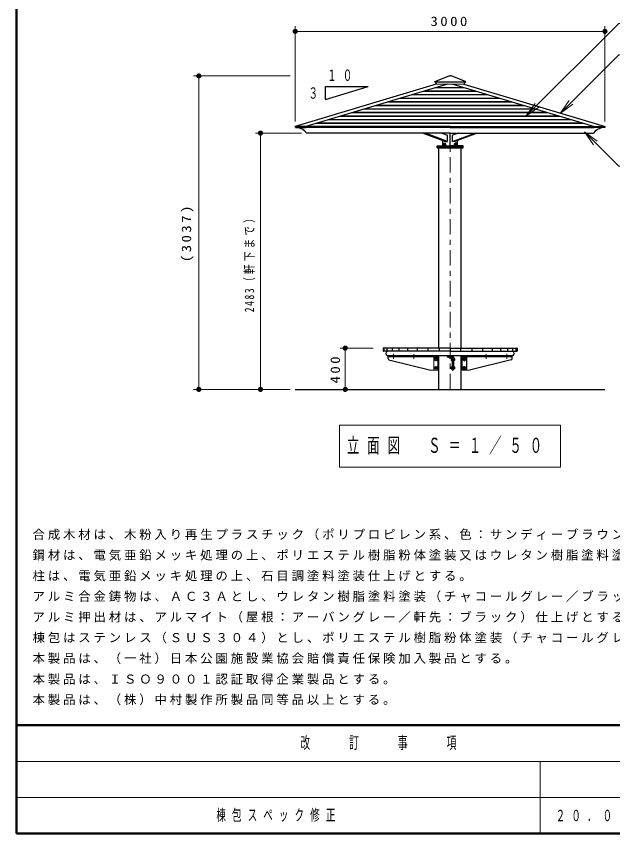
# Model space of a CAD drawing. Units: millimetres on the paper, with parts at other scales. Extents: x -385 to 0, y 0 to 267.
# Drawn here: x -385 to -269.5, y 0 to 158.3 of the extents above; entities that cross this region are included whole.
import ezdxf
from ezdxf.enums import TextEntityAlignment as Align

# ---------------------------------------------------------------- set-up
doc = ezdxf.new("R2010")
doc.units = ezdxf.units.MM
doc.linetypes.add('USER1', pattern=[4.5, 2.5, -2])
doc.linetypes.add('USER2', pattern=[6, 3, -1, 1, -1])
doc.layers.add('LY_1', color=190, linetype='Continuous', lineweight=25)
doc.layers.add('LY_2', color=7, linetype='Continuous', lineweight=13)
doc.styles.add('ＭＳ ゴシック', font='')
doc.styles.get('ＭＳ ゴシック').set_extended_font_data('MS Gothic')

# ---------------------------------------------------------------- blocks, each defined once
blk = doc.blocks.new('filled_dot')
at = {"color": 0, "linetype": 'Continuous', "lineweight": -2, "const_width": 1.25}
blk.add_lwpolyline([(-0.625, 0, 1), (0.625, 0, 1)], format="xyb", close=True, dxfattribs=at)

msp = doc.modelspace()

# ---------------------------------------------------------------- linework, layer by layer
at = {"layer": 'LY_1', "color": 7, "lineweight": 13}
for p, q in [((-330.961, 137.998), (-330.961, 156.442)), ((-330.961, 155.442), (-270.961, 155.442)), ((-270.961, 149.716), (-270.961, 156.442)), ((-270.961, 137.998), (-270.961, 156.442)), ((-331.961, 146.808), (-350.652, 146.808)), ((-349.652, 86.075), (-349.652, 146.808)), ((-286.278, 138.992), (-284.511, 141.467)), ((-286.278, 138.992), (-284.157, 141.114)), ((-279.637, 139.552), (-277.87, 142.027)), ((-279.637, 139.552), (-277.516, 141.673)), ((-277.162, 141.32), (-279.637, 139.552)), ((-283.803, 140.76), (-286.278, 138.992)), ((-329.727, 135.732), (-338.696, 135.732)), ((-337.696, 86.075), (-337.696, 135.732)), ((-274.935, 135.961), (-272.813, 133.84)), ((-274.935, 135.961), (-272.46, 134.193)), ((-273.167, 133.486), (-274.935, 135.961)), ((-315.861, 94.075), (-322.274, 94.075)), ((-321.274, 86.075), (-321.274, 94.075)), ((-303.324, 92.501), (-312.961, 92.501)), ((-303.324, 92.381), (-312.961, 92.381)), ((-298.598, 92.501), (-288.961, 92.501)), ((-298.598, 92.381), (-288.961, 92.381)), ((-303.324, 89.801), (-304.72, 89.801)), ((-298.598, 89.801), (-297.201, 89.801)), ((-331.965, 86.075), (-350.652, 86.075)), ((-331.965, 86.075), (-338.696, 86.075)), ((-322.361, 79.131), (-322.361, 70.997)), ((-279.561, 79.131), (-322.361, 79.131)), ((-279.561, 70.997), (-279.561, 79.131)), ((-322.361, 70.997), (-279.561, 70.997))]:
    msp.add_line(p, q, dxfattribs=at)
at = {"layer": 'LY_1', "color": 2, "lineweight": 13}
for p, q in [((-303.951, 145.693), (-300.961, 145.693)), ((-297.97, 145.693), (-300.961, 145.693)), ((-303.905, 145.588), (-300.961, 145.588)), ((-303.635, 145.235), (-300.961, 145.235)), ((-298.016, 145.588), (-300.961, 145.588)), ((-298.286, 145.235), (-300.961, 145.235))]:
    msp.add_line(p, q, dxfattribs=at)
at = {"layer": 'LY_1', "color": 2}
for p, q in [((-303.942, 145.701), (-301.159, 146.808)), ((-301.159, 146.808), (-300.961, 146.808)), ((-300.762, 146.808), (-300.961, 146.808)), ((-297.979, 145.701), (-300.762, 146.808)), ((-303.953, 145.675), (-303.924, 145.601)), ((-303.789, 145.588), (-303.654, 145.247)), ((-298.132, 145.588), (-298.267, 145.247)), ((-297.968, 145.675), (-297.998, 145.601))]:
    msp.add_line(p, q, dxfattribs=at)
at = {"layer": 'LY_1', "color": 131}
for p, q in [((-303.632, 145.235), (-330.985, 137.029)), ((-301.466, 145.235), (-328.921, 136.998)), ((-300.455, 145.235), (-273, 136.998)), ((-298.289, 145.235), (-270.936, 137.029)), ((-330.946, 136.79), (-331.006, 136.989)), ((-330.946, 136.79), (-328.859, 136.79)), ((-328.859, 136.79), (-328.921, 136.998)), ((-273.062, 136.79), (-273, 136.998)), ((-270.975, 136.79), (-273.062, 136.79)), ((-270.975, 136.79), (-270.915, 136.989))]:
    msp.add_line(p, q, dxfattribs=at)
at = {"layer": 'LY_1', "color": 7}
for p, q in [((-325.107, 142.252), (-316.843, 144.731)), ((-325.107, 144.731), (-316.843, 144.731)), ((-325.107, 142.252), (-325.107, 144.731)), ((-306.172, 135.732), (-301.88, 134.075)), ((-301.456, 134.075), (-305.748, 135.732)), ((-302.565, 135.732), (-301.456, 135.304)), ((-302.375, 135.659), (-302.375, 135.732)), ((-301.456, 134.075), (-301.456, 135.304)), ((-300.961, 133.255), (-300.961, 135.732)), ((-300.961, 133.255), (-300.961, 135.732)), ((-300.466, 134.075), (-296.173, 135.732)), ((-299.356, 135.732), (-300.466, 135.304)), ((-300.466, 134.075), (-300.466, 135.304)), ((-295.749, 135.732), (-300.041, 134.075)), ((-299.546, 135.659), (-299.546, 135.732)), ((-303.461, 133.255), (-300.961, 133.255)), ((-303.461, 133.075), (-303.461, 133.255)), ((-303.461, 133.075), (-300.961, 133.075)), ((-303.461, 133.075), (-300.961, 133.075)), ((-303.461, 133.075), (-300.961, 133.075)), ((-303.461, 133.075), (-298.461, 133.075)), ((-303.461, 132.895), (-303.461, 133.075)), ((-303.461, 133.075), (-300.961, 133.075)), ((-303.461, 133.075), (-300.961, 133.075)), ((-303.461, 133.075), (-300.961, 133.075)), ((-303.461, 133.075), (-300.961, 133.075)), ((-303.461, 133.075), (-300.961, 133.075)), ((-303.461, 133.075), (-298.461, 133.075)), ((-302.661, 133.075), (-300.961, 133.075)), ((-302.661, 133.075), (-299.261, 133.075)), ((-302.661, 133.075), (-300.961, 133.075)), ((-302.661, 133.075), (-300.961, 133.075)), ((-302.661, 133.075), (-299.261, 133.075)), ((-302.375, 133.255), (-302.375, 134.266)), ((-302.341, 133.387), (-302.341, 133.307)), ((-301.781, 133.387), (-302.341, 133.387)), ((-301.781, 133.307), (-302.341, 133.307)), ((-302.338, 133.62), (-302.291, 133.647)), ((-302.338, 133.387), (-302.338, 133.62)), ((-302.338, 133.387), (-301.783, 133.387)), ((-301.831, 133.647), (-302.291, 133.647)), ((-302.221, 133.795), (-301.901, 133.795)), ((-302.221, 133.647), (-302.221, 133.795)), ((-302.199, 133.387), (-302.199, 133.62)), ((-302.082, 133.387), (-302.061, 133.307)), ((-302.061, 133.387), (-302.039, 133.307)), ((-301.922, 133.387), (-301.922, 133.62)), ((-301.901, 133.647), (-301.901, 133.795)), ((-301.88, 134.075), (-301.456, 134.075)), ((-301.88, 134.075), (-301.456, 134.075)), ((-301.783, 133.62), (-301.831, 133.647)), ((-301.783, 133.387), (-301.783, 133.62)), ((-301.781, 133.387), (-301.781, 133.307)), ((-298.461, 133.255), (-300.961, 133.255)), ((-298.461, 133.075), (-300.961, 133.075)), ((-299.261, 133.075), (-300.961, 133.075)), ((-298.461, 133.075), (-300.961, 133.075)), ((-298.461, 133.075), (-300.961, 133.075)), ((-299.261, 133.075), (-300.961, 133.075)), ((-298.461, 133.075), (-300.961, 133.075)), ((-298.461, 133.075), (-300.961, 133.075)), ((-298.461, 133.075), (-300.961, 133.075)), ((-299.261, 133.075), (-300.961, 133.075)), ((-298.461, 133.075), (-300.961, 133.075)), ((-298.461, 133.075), (-300.961, 133.075)), ((-299.261, 133.075), (-300.961, 133.075)), ((-298.461, 133.075), (-300.961, 133.075)), ((-298.461, 133.075), (-300.961, 133.075)), ((-300.041, 134.075), (-300.466, 134.075)), ((-300.041, 134.075), (-300.466, 134.075)), ((-300.141, 133.387), (-300.141, 133.307)), ((-300.141, 133.387), (-299.581, 133.387)), ((-300.141, 133.307), (-299.581, 133.307)), ((-300.138, 133.62), (-300.091, 133.647)), ((-300.138, 133.387), (-300.138, 133.62)), ((-299.583, 133.387), (-300.138, 133.387)), ((-300.091, 133.647), (-299.631, 133.647)), ((-300.021, 133.647), (-300.021, 133.795)), ((-299.701, 133.795), (-300.021, 133.795)), ((-299.999, 133.387), (-299.999, 133.62)), ((-299.861, 133.387), (-299.882, 133.307)), ((-299.839, 133.387), (-299.861, 133.307)), ((-299.722, 133.387), (-299.722, 133.62)), ((-299.701, 133.647), (-299.701, 133.795)), ((-299.583, 133.62), (-299.631, 133.647)), ((-299.583, 133.387), (-299.583, 133.62)), ((-299.581, 133.387), (-299.581, 133.307)), ((-299.546, 133.255), (-299.546, 134.266)), ((-298.461, 133.075), (-298.461, 133.255)), ((-298.461, 132.895), (-298.461, 133.075)), ((-303.461, 132.895), (-298.461, 132.895)), ((-303.124, 94.075), (-303.124, 132.895)), ((-298.798, 94.075), (-298.798, 132.895)), ((-313.961, 93.975), (-313.961, 93.575)), ((-300.961, 94.075), (-313.861, 94.075)), ((-300.961, 93.475), (-313.861, 93.475)), ((-313.758, 93.475), (-313.758, 94.076)), ((-313.135, 93.475), (-313.135, 94.076)), ((-312.142, 93.475), (-312.142, 94.076)), ((-310.809, 93.475), (-310.809, 94.076)), ((-309.177, 93.475), (-309.177, 94.076)), ((-307.295, 93.475), (-307.295, 94.076)), ((-305.221, 93.475), (-305.221, 94.076)), ((-303.018, 93.475), (-303.018, 94.075)), ((-300.961, 94.075), (-300.961, 93.475)), ((-300.961, 94.075), (-288.06, 94.075)), ((-300.961, 93.475), (-288.06, 93.475)), ((-298.903, 93.475), (-298.903, 94.075)), ((-296.7, 93.475), (-296.7, 94.076)), ((-294.626, 93.475), (-294.626, 94.076)), ((-292.744, 93.475), (-292.744, 94.076)), ((-291.112, 93.475), (-291.112, 94.076)), ((-289.779, 93.475), (-289.779, 94.076)), ((-288.786, 93.475), (-288.786, 94.076)), ((-288.163, 93.475), (-288.163, 94.076)), ((-287.96, 93.975), (-287.96, 93.575)), ((-312.961, 91.963), (-312.961, 92.628)), ((-312.961, 92.621), (-288.961, 92.621)), ((-306.997, 92.621), (-306.997, 92.501)), ((-303.324, 92.275), (-303.324, 92.501)), ((-303.324, 92.275), (-303.324, 89.875)), ((-303.324, 92.275), (-303.124, 92.275)), ((-303.124, 86.075), (-303.124, 92.621)), ((-301.561, 92.531), (-301.561, 92.411)), ((-301.561, 92.531), (-300.511, 92.531)), ((-301.561, 92.411), (-300.511, 92.411)), ((-301.451, 92.621), (-301.451, 92.531)), ((-301.191, 92.361), (-301.191, 92.411)), ((-301.191, 92.361), (-300.711, 92.361)), ((-301.14, 92.201), (-301.14, 92.361)), ((-301.14, 92.201), (-300.761, 92.201)), ((-300.951, 92.201), (-300.951, 92.361)), ((-300.781, 92.065), (-300.781, 91.686)), ((-300.781, 92.065), (-300.621, 92.065)), ((-300.781, 91.875), (-300.621, 91.875)), ((-300.761, 92.201), (-300.761, 92.361)), ((-300.711, 92.361), (-300.711, 92.411)), ((-300.621, 92.115), (-300.621, 91.635)), ((-300.621, 92.115), (-300.571, 92.115)), ((-300.571, 92.275), (-300.571, 89.875)), ((-300.571, 92.275), (-300.451, 92.275)), ((-300.451, 92.531), (-300.451, 92.621)), ((-300.451, 92.351), (-300.451, 89.875)), ((-300.331, 92.351), (-300.331, 89.875)), ((-300.281, 92.115), (-300.331, 92.115)), ((-300.281, 92.115), (-300.281, 91.635)), ((-300.121, 92.065), (-300.281, 92.065)), ((-300.121, 91.875), (-300.281, 91.875)), ((-300.121, 92.065), (-300.121, 91.686)), ((-298.798, 86.075), (-298.798, 92.621)), ((-298.798, 92.275), (-298.798, 89.875)), ((-297.798, 92.275), (-298.798, 92.275)), ((-298.598, 92.275), (-298.598, 92.501)), ((-297.798, 92.275), (-297.798, 89.875)), ((-294.924, 92.621), (-294.924, 92.501)), ((-288.961, 91.963), (-288.961, 92.628)), ((-312.812, 91.77), (-304.72, 89.801)), ((-300.781, 91.686), (-300.621, 91.686)), ((-300.781, 90.465), (-300.781, 90.086)), ((-300.781, 90.465), (-300.621, 90.465)), ((-300.781, 90.275), (-300.621, 90.275)), ((-300.621, 91.635), (-300.571, 91.635)), ((-300.621, 90.515), (-300.621, 90.035)), ((-300.621, 90.515), (-300.571, 90.515)), ((-300.281, 91.635), (-300.331, 91.635)), ((-300.281, 90.515), (-300.331, 90.515)), ((-300.121, 91.686), (-300.281, 91.686)), ((-300.281, 90.515), (-300.281, 90.035)), ((-300.121, 90.465), (-300.281, 90.465)), ((-300.121, 90.275), (-300.281, 90.275)), ((-300.121, 90.465), (-300.121, 90.086)), ((-289.109, 91.77), (-297.201, 89.801)), ((-303.324, 89.801), (-303.324, 89.875)), ((-303.324, 89.875), (-303.124, 89.875)), ((-300.781, 90.086), (-300.621, 90.086)), ((-300.621, 90.035), (-300.571, 90.035)), ((-300.571, 89.875), (-300.331, 89.875)), ((-300.281, 90.035), (-300.331, 90.035)), ((-300.121, 90.086), (-300.281, 90.086)), ((-297.798, 89.875), (-298.798, 89.875)), ((-298.598, 89.801), (-298.598, 89.875)), ((-330.965, 86.075), (-270.956, 86.075))]:
    msp.add_line(p, q, dxfattribs=at)
at = {"layer": 'LY_1', "color": 12, "lineweight": 13}
for p, q in [((-303.949, 144.49), (-300.961, 144.49)), ((-303.635, 144.584), (-300.961, 144.584)), ((-301.65, 145.179), (-300.961, 145.179)), ((-300.271, 145.179), (-300.961, 145.179)), ((-298.286, 144.584), (-300.961, 144.584)), ((-297.972, 144.49), (-300.961, 144.49)), ((-310.531, 142.515), (-300.961, 142.515)), ((-308.547, 143.111), (-300.961, 143.111)), ((-308.232, 143.205), (-300.961, 143.205)), ((-306.248, 143.8), (-300.961, 143.8)), ((-305.934, 143.895), (-300.961, 143.895)), ((-295.987, 143.895), (-300.961, 143.895)), ((-295.673, 143.8), (-300.961, 143.8)), ((-293.689, 143.205), (-300.961, 143.205)), ((-293.374, 143.111), (-300.961, 143.111)), ((-291.39, 142.515), (-300.961, 142.515)), ((-315.443, 141.042), (-300.961, 141.042)), ((-315.129, 141.136), (-300.961, 141.136)), ((-313.144, 141.731), (-300.961, 141.731)), ((-312.83, 141.826), (-300.961, 141.826)), ((-310.846, 142.421), (-300.961, 142.421)), ((-291.076, 142.421), (-300.961, 142.421)), ((-289.091, 141.826), (-300.961, 141.826)), ((-288.777, 141.731), (-300.961, 141.731)), ((-286.792, 141.136), (-300.961, 141.136)), ((-286.478, 141.042), (-300.961, 141.042)), ((-320.041, 139.662), (-300.961, 139.662)), ((-319.726, 139.757), (-300.961, 139.757)), ((-317.742, 140.352), (-300.961, 140.352)), ((-317.427, 140.446), (-300.961, 140.446)), ((-284.494, 140.446), (-300.961, 140.446)), ((-284.179, 140.352), (-300.961, 140.352)), ((-282.195, 139.757), (-300.961, 139.757)), ((-281.88, 139.662), (-300.961, 139.662)), ((-324.638, 138.283), (-300.961, 138.283)), ((-324.324, 138.377), (-300.961, 138.377)), ((-322.339, 138.973), (-300.961, 138.973)), ((-322.025, 139.067), (-300.961, 139.067)), ((-279.896, 139.067), (-300.961, 139.067)), ((-279.582, 138.973), (-300.961, 138.973)), ((-277.597, 138.377), (-300.961, 138.377)), ((-277.283, 138.283), (-300.961, 138.283)), ((-326.937, 137.594), (-300.961, 137.594)), ((-326.623, 137.688), (-300.961, 137.688)), ((-275.298, 137.688), (-300.961, 137.688)), ((-274.984, 137.594), (-300.961, 137.594))]:
    msp.add_line(p, q, dxfattribs=at)
at = {"layer": 'LY_1', "color": 4}
for p, q in [((-300.961, 136.998), (-330.961, 136.998)), ((-300.961, 136.811), (-328.865, 136.811)), ((-300.961, 136.998), (-270.961, 136.998)), ((-300.961, 136.811), (-273.056, 136.811)), ((-300.961, 135.732), (-328.727, 135.732)), ((-300.961, 135.732), (-273.194, 135.732))]:
    msp.add_line(p, q, dxfattribs=at)
at = {"layer": 'LY_1', "color": 7, "linetype": 'USER2', "lineweight": 13}
for p, q in [((-300.961, 86.075), (-300.961, 133.075)), ((-300.961, 86.075), (-300.961, 133.075)), ((-311.961, 91.964), (-311.961, 92.94)), ((-307.961, 91.964), (-307.961, 92.875)), ((-293.96, 91.964), (-293.96, 92.875)), ((-289.96, 91.964), (-289.96, 92.94))]:
    msp.add_line(p, q, dxfattribs=at)
at = {"layer": 'LY_1', "color": 7, "linetype": 'USER1', "lineweight": 13}
for p, q in [((-304.087, 92.275), (-303.324, 92.275)), ((-304.087, 92.275), (-304.087, 89.875)), ((-298.598, 92.275), (-298.598, 89.875)), ((-304.087, 89.875), (-303.324, 89.875))]:
    msp.add_line(p, q, dxfattribs=at)
at = {"layer": 'LY_1', "color": 3}
for p, q in [((-303.894, 91.875), (-303.79, 92.055)), ((-303.79, 91.695), (-303.894, 91.875)), ((-303.79, 92.055), (-303.583, 92.055)), ((-303.583, 92.055), (-303.479, 91.875)), ((-303.479, 91.875), (-303.583, 91.695)), ((-298.301, 92.055), (-298.405, 91.875)), ((-298.405, 91.875), (-298.301, 91.695)), ((-298.094, 92.055), (-298.301, 92.055)), ((-297.99, 91.875), (-298.094, 92.055)), ((-298.094, 91.695), (-297.99, 91.875)), ((-303.894, 90.275), (-303.79, 90.455)), ((-303.79, 90.095), (-303.894, 90.275)), ((-303.583, 91.695), (-303.79, 91.695)), ((-303.79, 90.455), (-303.583, 90.455)), ((-303.583, 90.455), (-303.479, 90.275)), ((-303.479, 90.275), (-303.583, 90.095)), ((-298.301, 90.455), (-298.405, 90.275)), ((-298.405, 90.275), (-298.301, 90.095)), ((-298.301, 91.695), (-298.094, 91.695)), ((-298.094, 90.455), (-298.301, 90.455)), ((-297.99, 90.275), (-298.094, 90.455)), ((-298.094, 90.095), (-297.99, 90.275)), ((-303.583, 90.095), (-303.79, 90.095)), ((-298.301, 90.095), (-298.094, 90.095))]:
    msp.add_line(p, q, dxfattribs=at)
at = {"layer": 'LY_1', "color": 7, "lineweight": 13}
for points in [[(-286.278, 138.992), (-268.282, 156.989), (-240.978, 156.989)], [(-279.637, 139.552), (-268.282, 150.908), (-250.079, 150.908)], [(-274.935, 135.961), (-268.282, 129.309), (-240.9, 129.309)]]:
    msp.add_lwpolyline(points, dxfattribs=at)
at = {"layer": 'LY_1', "color": 7}
for points in [[(-301.741, 133.307), (-302.381, 133.307), (-302.381, 133.255), (-301.741, 133.255)], [(-299.541, 133.307), (-300.181, 133.307), (-300.181, 133.255), (-299.541, 133.255)]]:
    msp.add_lwpolyline(points, close=True, dxfattribs=at)
at = {"layer": 'LY_1', "color": 3}
for centre in [(-303.687, 91.875), (-298.198, 91.875), (-303.687, 90.275), (-298.198, 90.275)]:
    msp.add_circle(centre, 0.24, dxfattribs=at)
at = {"layer": 'LY_1', "color": 3, "lineweight": 13}
for centre in [(-303.687, 91.875), (-298.198, 91.875), (-303.687, 90.275), (-298.198, 90.275)]:
    msp.add_circle(centre, 0.18, dxfattribs=at)
at = {"layer": 'LY_1', "color": 2}
for centre, start, end in [((-303.935, 145.682), 111.7, 201.7), ((-297.987, 145.682), 338.3, 68.3), ((-303.905, 145.608), 201.7, 270), ((-303.635, 145.255), 196.7, 270), ((-298.286, 145.255), 270, 343.3), ((-298.016, 145.608), 270, 338.3)]:
    msp.add_arc(centre, 0.02, start, end, dxfattribs=at)
at = {"layer": 'LY_1', "color": 131}
for centre, start, end in [((-330.975, 136.998), 106.69924, 196.69924), ((-270.946, 136.998), 343.30076, 73.30076)]:
    msp.add_arc(centre, 0.032, start, end, dxfattribs=at)
at = {"layer": 'LY_1', "color": 4}
for centre, start, end in [((-331.178, 133.675), 40.00125, 76.72173), ((-270.743, 133.675), 103.27827, 139.99875)]:
    msp.add_arc(centre, 3.2, start, end, dxfattribs=at)
at = {"layer": 'LY_1', "color": 7}
for centre, radius, start, end in [((-302.268, 133.519), 0.123, 55.61586, 124.38414), ((-302.061, 133.183), 0.459, 72.41211, 107.58789), ((-301.853, 133.519), 0.123, 55.61586, 124.38414), ((-300.068, 133.519), 0.123, 55.61586, 124.38414), ((-299.861, 133.183), 0.459, 72.41211, 107.58789), ((-299.653, 133.519), 0.123, 55.61586, 124.38414), ((-313.861, 93.975), 0.1, 90.00254, 180.00255), ((-313.861, 93.575), 0.1, 180.00255, 270.00255), ((-312.961, 93.048), 0.427, 89.54296, 273.07213), ((-288.96, 93.048), 0.427, 266.92787, 90.45704), ((-288.06, 93.975), 0.1, 359.99745, 89.99746), ((-288.06, 93.575), 0.1, 269.99745, 359.99745), ((-312.761, 91.963), 0.2, 180, 255), ((-300.511, 92.351), 0.18, 0, 90), ((-300.511, 92.351), 0.06, 0, 90), ((-289.161, 91.963), 0.2, 285, 0)]:
    msp.add_arc(centre, radius, start, end, dxfattribs=at)
at = {"layer": 'LY_2', "lineweight": 50}
for p, q in [((-385, 267), (-385, 0)), ((-385, 21), (0, 21)), ((-385, 0), (0, 0))]:
    msp.add_line(p, q, dxfattribs=at)
at = {"layer": 'LY_2'}
for p, q in [((-385, 14), (-243.5, 14)), ((-283.5, 14), (-283.5, 0)), ((-385, 7), (-243.5, 7))]:
    msp.add_line(p, q, dxfattribs=at)

# ---------------------------------------------------------------- block references
at = {"layer": 'LY_1', "color": 7, "lineweight": 13, "xscale": 0.4, "yscale": 0.4}
msp.add_blockref('filled_dot', (-330.961, 155.442), dxfattribs=at)
for p, rotation in [((-270.961, 155.442), 180), ((-349.652, 146.808), 270), ((-337.696, 135.732), 270), ((-321.274, 94.075), 270), ((-349.652, 86.075), 90), ((-337.696, 86.075), 90), ((-321.274, 86.075), 90)]:
    msp.add_blockref('filled_dot', p, dxfattribs=dict(at, rotation=rotation))

# ---------------------------------------------------------------- texts
at = {"layer": 'LY_1', "color": 7, "style": 'ＭＳ ゴシック', "width": 0.6}
msp.add_text('３', height=2.199, dxfattribs=at).set_placement((-328.397, 143.492), align=Align.MIDDLE_LEFT)
at = {"layer": 'LY_1', "color": 7, "style": 'ＭＳ ゴシック'}
for s, insert, char_height, attachment_point in [('\\T1.33;\\W1.15;3000', (-300.961, 156.442), 1.833, 8), ('\\T1.64;\\W0.6;１０', (-324.783, 146.927), 2.199, 4), ('\\T1.64;\\W0.6;立面図\u3000Ｓ＝１／５０', (-320.961, 75.064), 2.933, 4), ('\\T1.23;合成木材は、木粉入り再生プラスチック（ポリプロピレン系、色：サンディーブラウン）とし、「再生有機系建材認定基準」適合品とする。', (-381.859, 56.873), 1.76, 7), ('\\T1.23;鋼材は、電気亜鉛メッキ処理の上、ポリエステル樹脂粉体塗装又はウレタン樹脂塗料塗装（チャコールグレー）仕上げとする（柱を除く）。', (-381.859, 52.873), 1.76, 7), ('\\T1.23;柱は、電気亜鉛メッキ処理の上、石目調塗料塗装仕上げとする。', (-381.859, 48.873), 1.76, 7), ('\\T1.23;アルミ合金鋳物は、ＡＣ３Ａとし、ウレタン樹脂塗料塗装（チャコールグレー／ブラック）仕上げとする。', (-381.859, 44.873), 1.76, 7), ('\\T1.23;アルミ押出材は、アルマイト（屋根：アーバングレー／軒先：ブラック）仕上げとする。', (-381.859, 40.873), 1.76, 7), ('\\T1.23;棟包はステンレス（ＳＵＳ３０４）とし、ポリエステル樹脂粉体塗装（チャコールグレー）仕上げとする。', (-381.859, 36.873), 1.76, 7), ('\\T1.23;本製品は、（一社）日本公園施設業協会賠償責任保険加入製品とする。', (-381.859, 32.873), 1.76, 7), ('\\T1.23;本製品は、ＩＳＯ９００１認証取得企業製品とする。', (-381.859, 28.873), 1.76, 7), ('\\T1.23;本製品は、（株）中村製作所製品同等品以上とする。', (-381.859, 24.873), 1.76, 7), ('\\T1.64;\\W0.6;棟包スペック修正', (-346.25, 3.5), 2.199, 4), ('\\T1.64;\\W0.6;２０．０１．２０', (-280.5, 3.5), 2.199, 4)]:
    msp.add_mtext(s, dxfattribs=dict(at, insert=insert, char_height=char_height, attachment_point=attachment_point))
at = {"layer": 'LY_1', "color": 7, "char_height": 1.833, "attachment_point": 8, "rotation": 90, "style": 'ＭＳ ゴシック'}
for s, insert in [('\\T1.33;\\W1.15;(3037)', (-350.652, 116.442)), ('\\T1.32;\\W0.75;2483（軒下まで）', (-338.696, 110.904)), ('\\T1.33;\\W1.15;400', (-322.274, 90.075))]:
    msp.add_mtext(s, dxfattribs=dict(at, insert=insert))
at = {"layer": 'LY_2', "color": 4, "insert": (-314.25, 17.5), "char_height": 2.346, "attachment_point": 5, "style": 'ＭＳ ゴシック'}
msp.add_mtext('\\T1.64;\\W0.6;改\u3000\u3000訂\u3000\u3000事\u3000\u3000項', dxfattribs=at)

doc.saveas('drawing.dxf')
